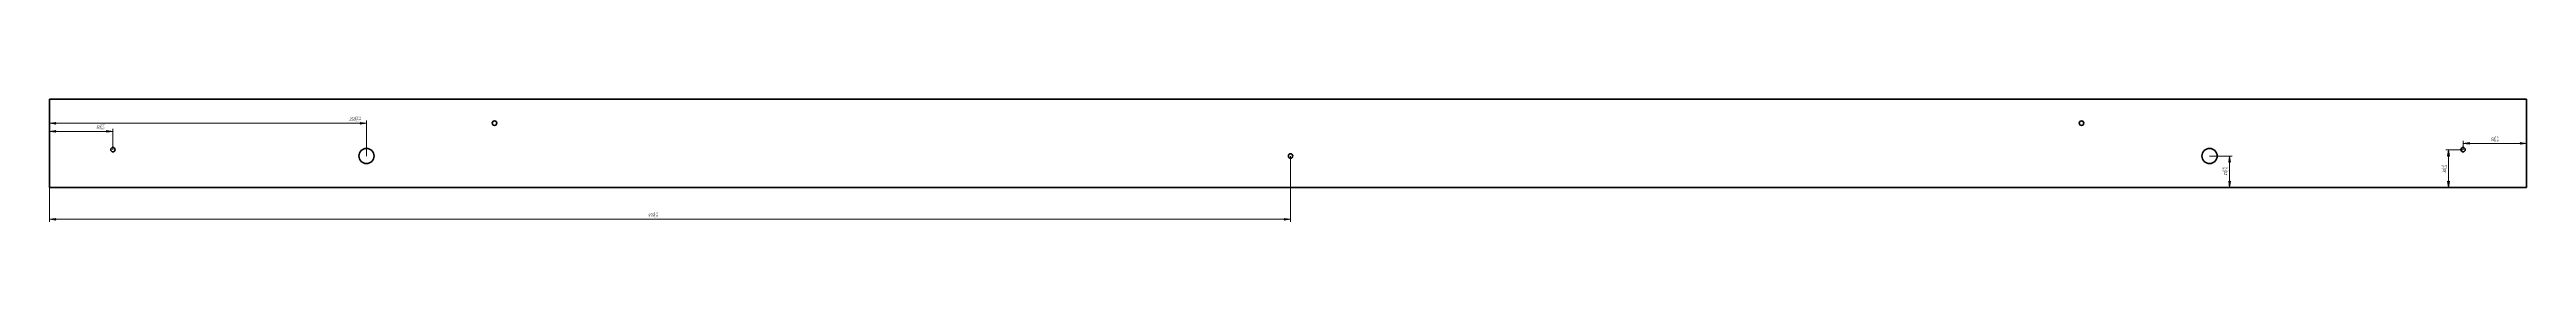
# Model space of a CAD drawing. Header units: millimetres. Extents: x -161 to 1793, y 172 to 269.
import ezdxf

# ---------------------------------------------------------------- set-up
doc = ezdxf.new("R2010")
doc.units = ezdxf.units.MM
for name, pattern in [('K5LT32777', [0]), ('K5LT_BASIC', [0]), ('K5LT_THIN', [0])]:
    doc.linetypes.add(name, pattern=pattern)
doc.layers.add('Системный слой', color=7, linetype='Continuous')
doc.styles.add('KDIMTEXTSTYLE', font='GOST_AU.SHX', dxfattribs={"width": 0.96, "oblique": 15, "height": 5})
doc.styles.add('KTEXTSTYLE', font='GOST_AU.SHX', dxfattribs={"width": 0.96, "height": 5})
doc.dimstyles.new('KDIMSTYLE (1.00)', dxfattribs={"dimtxt": 5, "dimasz": 1, "dimexe": 2, "dimexo": 0, "dimgap": 1, "dimtad": 1, "dimtxsty": 'KDIMTEXTSTYLE', "dimsah": 1, "dimcen": 0, "dimdle": 1, "dimadec": 0, "dimazin": 0, "dimtfac": 0.667, "dimtmove": 0, "dimatfit": 3, "dimfxl": 1, "dimtvp": 1, "dimtolj": 1, "dimtzin": 0, "dimarcsym": 0})

# ---------------------------------------------------------------- blocks, each defined once
blk = doc.blocks.new('U4')
at = {"layer": 'Системный слой'}
blk.add_hatch(color=7, dxfattribs=at).paths.add_polyline_path([(812.8, 173.7), (817.8, 174.3), (812.8, 175), (813.3, 174.3)])
at = {"layer": 'Системный слой', "color": 7, "linetype": 'K5LT32777', "lineweight": 18}
for p, q in [((813.3, 174.3), (812.8, 175)), ((812.8, 175), (817.8, 174.3)), ((817.8, 174.3), (812.8, 173.7)), ((812.8, 173.7), (813.3, 174.3)), ((817.8, 174.3), (816.8, 174.3))]:
    blk.add_line(p, q, dxfattribs=at)
at = {"layer": 'Системный слой', "color": 7, "linetype": 'K5LT_THIN', "lineweight": 18}
blk.add_line((817.8, 174.3), (815.8, 174.3), dxfattribs=at)
blk = doc.blocks.new('U5')
at = {"layer": 'Системный слой'}
blk.add_hatch(color=7, dxfattribs=at).paths.add_polyline_path([(-156.2, 175), (-161.2, 174.3), (-156.2, 173.7), (-156.7, 174.3)])
at = {"layer": 'Системный слой', "color": 7, "linetype": 'K5LT32777', "lineweight": 18}
for p, q in [((-161.2, 174.3), (-156.2, 175)), ((-156.2, 173.7), (-161.2, 174.3)), ((-161.2, 174.3), (-160.2, 174.3)), ((-156.2, 175), (-156.7, 174.3)), ((-156.7, 174.3), (-156.2, 173.7))]:
    blk.add_line(p, q, dxfattribs=at)
at = {"layer": 'Системный слой', "color": 7, "linetype": 'K5LT_THIN', "lineweight": 18}
blk.add_line((-161.2, 174.3), (-159.2, 174.3), dxfattribs=at)
blk = doc.blocks.new('D1')
at = {"layer": 'Системный слой', "color": 7, "linetype": 'K5LT_THIN', "lineweight": 18, "transparency": 16777216}
for p, q in [((817.8, 224.4), (817.8, 172.3)), ((-161.2, 199.4), (-161.2, 172.3))]:
    blk.add_line(p, q, dxfattribs=at)
at = {"transparency": 16777216}
blk.add_wipeout([(310.8, 175.3), (310.8, 179.7), (318.5, 179.7), (318.5, 175.3)], dxfattribs=at).dxf.layer = 'Системный слой'
at = {"layer": 'Системный слой', "color": 7, "linetype": 'K5LT_THIN', "lineweight": 18, "transparency": 16777216}
blk.add_line((-161.2, 174.3), (817.8, 174.3), dxfattribs=at)
at = {"color": 7, "transparency": 16777216, "char_height": 2.5, "attachment_point": 1, "style": 'KTEXTSTYLE'}
for s, insert in [('\\H3.5;\\W0.965;\\Q15;\\Q15;\\W0.930;\\H2.50;979', (310.8, 178.8)), ('\\H3.5;\\W0.965;\\Q15;\\Q15;\\W0.930;\\H1.63;1,15', (315.5, 179.8)), ('\\H3.5;\\W0.965;\\Q15;\\Q15;\\W0.930;\\H1.63;1,15', (315.5, 177.4)), ('\\H3.5;\\W0.965;\\Q15;\\Q0;\\W0.930;\\H2.50; ', (318.2, 178.8))]:
    blk.add_mtext(s, dxfattribs=dict(at, insert=insert))
blk = doc.blocks.new('KDIMARROW_00')
at = {"layer": 'Системный слой', "color": 0, "linetype": 'K5LT_THIN', "lineweight": 18}
blk.add_line((0, 0), (-1, 0), dxfattribs=at)
blk = doc.blocks.new('U7')
at = {"layer": 'Системный слой'}
blk.add_hatch(color=7, dxfattribs=at).paths.add_polyline_path([(-116.2, 243.2), (-111.2, 243.9), (-116.2, 244.6), (-115.7, 243.9)])
at = {"layer": 'Системный слой', "color": 7, "linetype": 'K5LT32777', "lineweight": 18}
for p, q in [((-115.7, 243.9), (-116.2, 244.6)), ((-116.2, 244.6), (-111.2, 243.9)), ((-111.2, 243.9), (-116.2, 243.2)), ((-116.2, 243.2), (-115.7, 243.9)), ((-111.2, 243.9), (-112.2, 243.9))]:
    blk.add_line(p, q, dxfattribs=at)
at = {"layer": 'Системный слой', "color": 7, "linetype": 'K5LT_THIN', "lineweight": 18}
blk.add_line((-111.2, 243.9), (-113.2, 243.9), dxfattribs=at)
blk = doc.blocks.new('U8')
at = {"layer": 'Системный слой'}
blk.add_hatch(color=7, dxfattribs=at).paths.add_polyline_path([(-156.2, 244.6), (-161.2, 243.9), (-156.2, 243.2), (-156.7, 243.9)])
at = {"layer": 'Системный слой', "color": 7, "linetype": 'K5LT32777', "lineweight": 18}
for p, q in [((-161.2, 243.9), (-156.2, 244.6)), ((-156.2, 243.2), (-161.2, 243.9)), ((-161.2, 243.9), (-160.2, 243.9)), ((-156.2, 244.6), (-156.7, 243.9)), ((-156.7, 243.9), (-156.2, 243.2))]:
    blk.add_line(p, q, dxfattribs=at)
at = {"layer": 'Системный слой', "color": 7, "linetype": 'K5LT_THIN', "lineweight": 18}
blk.add_line((-161.2, 243.9), (-159.2, 243.9), dxfattribs=at)
blk = doc.blocks.new('D2')
at = {"layer": 'Системный слой', "color": 7, "linetype": 'K5LT_THIN', "lineweight": 18, "transparency": 16777216}
blk.add_line((-161.2, 269.4), (-161.2, 241.9), dxfattribs=at)
at = {"transparency": 16777216}
blk.add_wipeout([(-124.5, 244.9), (-124.5, 249.3), (-118.1, 249.3), (-118.1, 244.9)], dxfattribs=at).dxf.layer = 'Системный слой'
at = {"layer": 'Системный слой', "color": 7, "linetype": 'K5LT_THIN', "lineweight": 18, "transparency": 16777216}
for p, q in [((-161.2, 243.9), (-111.2, 243.9)), ((-111.2, 229.4), (-111.2, 245.9))]:
    blk.add_line(p, q, dxfattribs=at)
at = {"color": 7, "transparency": 16777216, "char_height": 2.5, "attachment_point": 1, "style": 'KTEXTSTYLE'}
for s, insert in [('\\H3.5;\\W0.965;\\Q15;\\Q15;\\W0.930;\\H2.50;50', (-124.5, 248.4)), ('\\H3.5;\\W0.965;\\Q15;\\Q15;\\W0.930;\\H1.63;0,31', (-121.5, 249.4)), ('\\H3.5;\\W0.965;\\Q15;\\Q15;\\W0.930;\\H1.63;0,31', (-121.5, 246.9)), ('\\H3.5;\\W0.965;\\Q15;\\Q0;\\W0.930;\\H2.50; ', (-118.5, 248.4))]:
    blk.add_mtext(s, dxfattribs=dict(at, insert=insert))
blk = doc.blocks.new('U10')
at = {"layer": 'Системный слой'}
blk.add_hatch(color=7, dxfattribs=at).paths.add_polyline_path([(1747.8, 235), (1742.8, 234.4), (1747.8, 233.7), (1747.3, 234.4)])
at = {"layer": 'Системный слой', "color": 7, "linetype": 'K5LT32777', "lineweight": 18}
for p, q in [((1742.8, 234.4), (1747.8, 235)), ((1747.8, 235), (1747.3, 234.4)), ((1747.8, 233.7), (1742.8, 234.4)), ((1742.8, 234.4), (1743.8, 234.4)), ((1747.3, 234.4), (1747.8, 233.7))]:
    blk.add_line(p, q, dxfattribs=at)
at = {"layer": 'Системный слой', "color": 7, "linetype": 'K5LT_THIN', "lineweight": 18}
blk.add_line((1742.8, 234.4), (1744.8, 234.4), dxfattribs=at)
blk = doc.blocks.new('U11')
at = {"layer": 'Системный слой'}
blk.add_hatch(color=7, dxfattribs=at).paths.add_polyline_path([(1787.8, 233.7), (1792.8, 234.4), (1787.8, 235), (1788.3, 234.4)])
at = {"layer": 'Системный слой', "color": 7, "linetype": 'K5LT32777', "lineweight": 18}
for p, q in [((1788.3, 234.4), (1787.8, 235)), ((1787.8, 235), (1792.8, 234.4)), ((1792.8, 234.4), (1787.8, 233.7)), ((1787.8, 233.7), (1788.3, 234.4)), ((1792.8, 234.4), (1791.8, 234.4))]:
    blk.add_line(p, q, dxfattribs=at)
at = {"layer": 'Системный слой', "color": 7, "linetype": 'K5LT_THIN', "lineweight": 18}
blk.add_line((1792.8, 234.4), (1790.8, 234.4), dxfattribs=at)
blk = doc.blocks.new('D3')
at = {"layer": 'Системный слой', "color": 7, "linetype": 'K5LT_THIN', "lineweight": 18, "transparency": 16777216}
for p, q in [((1792.8, 269.4), (1792.8, 232.4)), ((1742.8, 229.4), (1742.8, 236.4))]:
    blk.add_line(p, q, dxfattribs=at)
at = {"transparency": 16777216}
blk.add_wipeout([(1764.5, 235.4), (1764.5, 239.8), (1770.9, 239.8), (1770.9, 235.4)], dxfattribs=at).dxf.layer = 'Системный слой'
at = {"layer": 'Системный слой', "color": 7, "linetype": 'K5LT_THIN', "lineweight": 18, "transparency": 16777216}
blk.add_line((1792.8, 234.4), (1742.8, 234.4), dxfattribs=at)
at = {"color": 7, "transparency": 16777216, "char_height": 2.5, "attachment_point": 1, "style": 'KTEXTSTYLE'}
for s, insert in [('\\H3.5;\\W0.965;\\Q15;\\Q15;\\W0.930;\\H2.50;50', (1764.5, 238.8)), ('\\H3.5;\\W0.965;\\Q15;\\Q15;\\W0.930;\\H1.63;0,31', (1767.5, 239.9)), ('\\H3.5;\\W0.965;\\Q15;\\Q15;\\W0.930;\\H1.63;0,31', (1767.5, 237.4)), ('\\H3.5;\\W0.965;\\Q15;\\Q0;\\W0.930;\\H2.50; ', (1770.5, 238.8))]:
    blk.add_mtext(s, dxfattribs=dict(at, insert=insert))
blk = doc.blocks.new('U13')
at = {"layer": 'Системный слой'}
blk.add_hatch(color=7, dxfattribs=at).paths.add_polyline_path([(1732, 224.4), (1731.3, 229.4), (1730.6, 224.4), (1731.3, 224.9)])
at = {"layer": 'Системный слой', "color": 7, "linetype": 'K5LT32777', "lineweight": 18}
for p, q in [((1730.6, 224.4), (1731.3, 229.4)), ((1731.3, 224.9), (1730.6, 224.4)), ((1731.3, 229.4), (1732, 224.4)), ((1731.3, 229.4), (1731.3, 228.4)), ((1732, 224.4), (1731.3, 224.9))]:
    blk.add_line(p, q, dxfattribs=at)
at = {"layer": 'Системный слой', "color": 7, "linetype": 'K5LT_THIN', "lineweight": 18}
blk.add_line((1731.3, 229.4), (1731.3, 227.4), dxfattribs=at)
blk = doc.blocks.new('U14')
at = {"layer": 'Системный слой'}
blk.add_hatch(color=7, dxfattribs=at).paths.add_polyline_path([(1730.6, 204.4), (1731.3, 199.4), (1732, 204.4), (1731.3, 203.9)])
at = {"layer": 'Системный слой', "color": 7, "linetype": 'K5LT32777', "lineweight": 18}
for p, q in [((1731.3, 199.4), (1730.6, 204.4)), ((1730.6, 204.4), (1731.3, 203.9)), ((1731.3, 203.9), (1732, 204.4)), ((1732, 204.4), (1731.3, 199.4)), ((1731.3, 199.4), (1731.3, 200.4))]:
    blk.add_line(p, q, dxfattribs=at)
at = {"layer": 'Системный слой', "color": 7, "linetype": 'K5LT_THIN', "lineweight": 18}
blk.add_line((1731.3, 199.4), (1731.3, 201.4), dxfattribs=at)
blk = doc.blocks.new('D4')
at = {"layer": 'Системный слой', "color": 7, "linetype": 'K5LT_THIN', "lineweight": 18, "transparency": 16777216}
for p, q in [((1742.8, 229.4), (1729.3, 229.4)), ((1792.8, 199.4), (1729.3, 199.4))]:
    blk.add_line(p, q, dxfattribs=at)
at = {"transparency": 16777216}
blk.add_wipeout([(1730.3, 210.8), (1725.9, 210.8), (1725.9, 217.6), (1730.3, 217.6)], dxfattribs=at).dxf.layer = 'Системный слой'
at = {"layer": 'Системный слой', "color": 7, "linetype": 'K5LT_THIN', "lineweight": 18, "transparency": 16777216}
blk.add_line((1731.3, 199.4), (1731.3, 229.4), dxfattribs=at)
at = {"color": 7, "transparency": 16777216, "char_height": 2.5, "attachment_point": 1, "rotation": 90, "style": 'KTEXTSTYLE'}
for s, insert in [('\\H3.5;\\W0.965;\\Q15;\\Q15;\\W0.930;\\H1.63;0,26', (1725.8, 213.8)), ('\\H3.5;\\W0.965;\\Q15;\\Q0;\\W0.930;\\H2.50; ', (1726.8, 217.3)), ('\\H3.5;\\W0.965;\\Q15;\\Q15;\\W0.930;\\H1.63;0,26', (1728.2, 213.8)), ('\\H3.5;\\W0.965;\\Q15;\\Q15;\\W0.930;\\H2.50;30', (1726.8, 210.8))]:
    blk.add_mtext(s, dxfattribs=dict(at, insert=insert))
blk = doc.blocks.new('U16')
at = {"layer": 'Системный слой'}
blk.add_hatch(color=7, dxfattribs=at).paths.add_polyline_path([(1559.2, 219.4), (1558.6, 224.4), (1557.9, 219.4), (1558.6, 219.9)])
at = {"layer": 'Системный слой', "color": 7, "linetype": 'K5LT32777', "lineweight": 18}
for p, q in [((1557.9, 219.4), (1558.6, 224.4)), ((1558.6, 219.9), (1557.9, 219.4)), ((1558.6, 224.4), (1559.2, 219.4)), ((1558.6, 224.4), (1558.6, 223.4)), ((1559.2, 219.4), (1558.6, 219.9))]:
    blk.add_line(p, q, dxfattribs=at)
at = {"layer": 'Системный слой', "color": 7, "linetype": 'K5LT_THIN', "lineweight": 18}
blk.add_line((1558.6, 224.4), (1558.6, 222.4), dxfattribs=at)
blk = doc.blocks.new('U17')
at = {"layer": 'Системный слой'}
blk.add_hatch(color=7, dxfattribs=at).paths.add_polyline_path([(1557.9, 204.4), (1558.6, 199.4), (1559.2, 204.4), (1558.6, 203.9)])
at = {"layer": 'Системный слой', "color": 7, "linetype": 'K5LT32777', "lineweight": 18}
for p, q in [((1558.6, 199.4), (1557.9, 204.4)), ((1557.9, 204.4), (1558.6, 203.9)), ((1558.6, 203.9), (1559.2, 204.4)), ((1559.2, 204.4), (1558.6, 199.4)), ((1558.6, 199.4), (1558.6, 200.4))]:
    blk.add_line(p, q, dxfattribs=at)
at = {"layer": 'Системный слой', "color": 7, "linetype": 'K5LT_THIN', "lineweight": 18}
blk.add_line((1558.6, 199.4), (1558.6, 201.4), dxfattribs=at)
blk = doc.blocks.new('D5')
at = {"transparency": 16777216}
blk.add_wipeout([(1557.6, 208.8), (1553.1, 208.8), (1553.1, 215.6), (1557.6, 215.6)], dxfattribs=at).dxf.layer = 'Системный слой'
at = {"layer": 'Системный слой', "color": 7, "linetype": 'K5LT_THIN', "lineweight": 18, "transparency": 16777216}
for p, q in [((1542.8, 224.4), (1560.6, 224.4)), ((1558.6, 199.4), (1558.6, 224.4)), ((1792.8, 199.4), (1556.6, 199.4))]:
    blk.add_line(p, q, dxfattribs=at)
at = {"color": 7, "transparency": 16777216, "char_height": 2.5, "attachment_point": 1, "rotation": 90, "style": 'KTEXTSTYLE'}
for s, insert in [('\\H3.5;\\W0.965;\\Q15;\\Q15;\\W0.930;\\H1.63;0,26', (1553.1, 211.8)), ('\\H3.5;\\W0.965;\\Q15;\\Q0;\\W0.930;\\H2.50; ', (1554.1, 215.3)), ('\\H3.5;\\W0.965;\\Q15;\\Q15;\\W0.930;\\H1.63;0,26', (1555.5, 211.8)), ('\\H3.5;\\W0.965;\\Q15;\\Q15;\\W0.930;\\H2.50;25', (1554.1, 208.8))]:
    blk.add_mtext(s, dxfattribs=dict(at, insert=insert))
blk = doc.blocks.new('U22')
at = {"layer": 'Системный слой'}
blk.add_hatch(color=7, dxfattribs=at).paths.add_polyline_path([(83.8, 249.7), (88.8, 250.4), (83.8, 251), (84.3, 250.4)])
at = {"layer": 'Системный слой', "color": 7, "linetype": 'K5LT32777', "lineweight": 18}
for p, q in [((84.3, 250.4), (83.8, 251)), ((83.8, 251), (88.8, 250.4)), ((88.8, 250.4), (83.8, 249.7)), ((83.8, 249.7), (84.3, 250.4)), ((88.8, 250.4), (87.8, 250.4))]:
    blk.add_line(p, q, dxfattribs=at)
at = {"layer": 'Системный слой', "color": 7, "linetype": 'K5LT_THIN', "lineweight": 18}
blk.add_line((88.8, 250.4), (86.8, 250.4), dxfattribs=at)
blk = doc.blocks.new('U23')
at = {"layer": 'Системный слой'}
blk.add_hatch(color=7, dxfattribs=at).paths.add_polyline_path([(-156.2, 251), (-161.2, 250.4), (-156.2, 249.7), (-156.7, 250.4)])
at = {"layer": 'Системный слой', "color": 7, "linetype": 'K5LT32777', "lineweight": 18}
for p, q in [((-161.2, 250.4), (-156.2, 251)), ((-156.2, 249.7), (-161.2, 250.4)), ((-161.2, 250.4), (-160.2, 250.4)), ((-156.2, 251), (-156.7, 250.4)), ((-156.7, 250.4), (-156.2, 249.7))]:
    blk.add_line(p, q, dxfattribs=at)
at = {"layer": 'Системный слой', "color": 7, "linetype": 'K5LT_THIN', "lineweight": 18}
blk.add_line((-161.2, 250.4), (-159.2, 250.4), dxfattribs=at)
blk = doc.blocks.new('D7')
at = {"layer": 'Системный слой', "color": 7, "linetype": 'K5LT_THIN', "lineweight": 18, "transparency": 16777216}
blk.add_line((-161.2, 234.4), (-161.2, 252.4), dxfattribs=at)
at = {"transparency": 16777216}
blk.add_wipeout([(75.1, 251.4), (75.1, 255.8), (84.1, 255.8), (84.1, 251.4)], dxfattribs=at).dxf.layer = 'Системный слой'
at = {"layer": 'Системный слой', "color": 7, "linetype": 'K5LT_THIN', "lineweight": 18, "transparency": 16777216}
for p, q in [((-161.2, 250.4), (88.8, 250.4)), ((88.8, 224.4), (88.8, 252.4))]:
    blk.add_line(p, q, dxfattribs=at)
at = {"color": 7, "transparency": 16777216, "char_height": 2.5, "attachment_point": 1, "style": 'KTEXTSTYLE'}
for s, insert in [('\\H3.5;\\W0.965;\\Q15;\\Q15;\\W0.930;\\H2.50;250', (75.1, 254.8)), ('\\H3.5;\\W0.965;\\Q15;\\Q15;\\W0.930;\\H1.63;0,575', (79.6, 255.9)), ('\\H3.5;\\W0.965;\\Q15;\\Q0;\\W0.930;\\H2.50; ', (83.8, 254.8)), ('\\H3.5;\\W0.965;\\Q15;\\Q15;\\W0.930;\\H1.63;0,575', (79.6, 253.4))]:
    blk.add_mtext(s, dxfattribs=dict(at, insert=insert))
blk = doc.blocks.new('U3')
at = {"layer": 'Системный слой'}
for name in ['U5', 'U4']:
    blk.add_blockref(name, (0, 0), dxfattribs=at)
at = {"layer": 'Системный слой', "color": 7}
dim = blk.add_linear_dim(base=(-161.213, 174.319), p1=(817.787, 224.364), p2=(-161.213, 199.364), text='\\H2.5;\\W0.925;\\Q0;\\H2.5;\\W0.925;\\Q0;\\Q15;\\W0.891;979\\A1;{\\H2.5;\\W0.925;\\Q0;\\Q0;\\W0.887;\\H1.67;\\S1,15^ 1,15;\\Q15;\\H2.50;\\Q15;\\H1.63; \\Q15;\\H2.50;}', dimstyle='KDIMSTYLE (1.00)', override={"dimexo": 0, "dimblk1": 'KDIMARROW_00', "dimblk2": 'KDIMARROW_00', "dimse1": 0, "dimse2": 0, "dimclrt": 7, "dimtolj": 1}, dxfattribs=at)
dim.commit()
dim.dimension.update_dxf_attribs({"geometry": 'D1', "text_midpoint": (314.787, 174.319), "dimtype": 160})
blk = doc.blocks.new('U6')
at = {"layer": 'Системный слой'}
for name in ['U8', 'U7']:
    blk.add_blockref(name, (0, 0), dxfattribs=at)
at = {"layer": 'Системный слой', "color": 7}
dim = blk.add_linear_dim(base=(-161.213, 243.893), p1=(-111.213, 229.364), p2=(-161.213, 269.364), text='\\H2.5;\\W0.925;\\Q0;\\H2.5;\\W0.925;\\Q0;\\Q15;\\W0.891;50\\A1;{\\H2.5;\\W0.925;\\Q0;\\Q0;\\W0.887;\\H1.67;\\S0,31^ 0,31;\\Q15;\\H2.50;\\Q15;\\H1.63; \\Q15;\\H2.50;}', dimstyle='KDIMSTYLE (1.00)', override={"dimexo": 0, "dimblk1": 'KDIMARROW_00', "dimblk2": 'KDIMARROW_00', "dimse1": 0, "dimse2": 0, "dimclrt": 7, "dimtolj": 1}, dxfattribs=at)
dim.commit()
dim.dimension.update_dxf_attribs({"geometry": 'D2', "text_midpoint": (-121.213, 243.893), "dimtype": 160})
blk = doc.blocks.new('U9')
at = {"layer": 'Системный слой'}
for name in ['U10', 'U11']:
    blk.add_blockref(name, (0, 0), dxfattribs=at)
at = {"layer": 'Системный слой', "color": 7}
dim = blk.add_linear_dim(base=(1792.787, 234.364), p1=(1742.787, 229.364), p2=(1792.787, 269.364), text='\\H2.5;\\W0.925;\\Q0;\\H2.5;\\W0.925;\\Q0;\\Q15;\\W0.891;50\\A1;{\\H2.5;\\W0.925;\\Q0;\\Q0;\\W0.887;\\H1.67;\\S0,31^ 0,31;\\Q15;\\H2.50;\\Q15;\\H1.63; \\Q15;\\H2.50;}', dimstyle='KDIMSTYLE (1.00)', override={"dimexo": 0, "dimblk1": 'KDIMARROW_00', "dimblk2": 'KDIMARROW_00', "dimse1": 0, "dimse2": 0, "dimclrt": 7, "dimtolj": 1}, dxfattribs=at)
dim.commit()
dim.dimension.update_dxf_attribs({"geometry": 'D3', "text_midpoint": (1767.787, 234.364), "dimtype": 160})
blk = doc.blocks.new('U12')
at = {"layer": 'Системный слой'}
for name in ['U13', 'U14']:
    blk.add_blockref(name, (0, 0), dxfattribs=at)
at = {"layer": 'Системный слой', "color": 7}
dim = blk.add_linear_dim(base=(1731.296, 199.364), p1=(1742.787, 229.364), p2=(1792.787, 199.364), angle=90, text='\\H2.5;\\W0.925;\\Q0;\\H2.5;\\W0.925;\\Q0;\\Q15;\\W0.891;30\\A1;{\\H2.5;\\W0.925;\\Q0;\\Q0;\\W0.887;\\H1.67;\\S0,26^ 0,26;\\Q15;\\H2.50;\\Q15;\\H1.63; \\Q15;\\H2.50;}', dimstyle='KDIMSTYLE (1.00)', override={"dimexo": 0, "dimblk1": 'KDIMARROW_00', "dimblk2": 'KDIMARROW_00', "dimse1": 0, "dimse2": 0, "dimclrt": 7, "dimtolj": 1}, dxfattribs=at)
dim.commit()
dim.dimension.update_dxf_attribs({"geometry": 'D4', "text_midpoint": (1731.296, 214.364), "dimtype": 160})
blk = doc.blocks.new('U15')
at = {"layer": 'Системный слой'}
for name in ['U16', 'U17']:
    blk.add_blockref(name, (0, 0), dxfattribs=at)
at = {"layer": 'Системный слой', "color": 7}
dim = blk.add_linear_dim(base=(1558.567, 199.364), p1=(1542.787, 224.364), p2=(1792.787, 199.364), angle=90, text='\\H2.5;\\W0.925;\\Q0;\\H2.5;\\W0.925;\\Q0;\\Q15;\\W0.891;25\\A1;{\\H2.5;\\W0.925;\\Q0;\\Q0;\\W0.887;\\H1.67;\\S0,26^ 0,26;\\Q15;\\H2.50;\\Q15;\\H1.63; \\Q15;\\H2.50;}', dimstyle='KDIMSTYLE (1.00)', override={"dimexo": 0, "dimblk1": 'KDIMARROW_00', "dimblk2": 'KDIMARROW_00', "dimse1": 0, "dimse2": 0, "dimclrt": 7, "dimtolj": 1}, dxfattribs=at)
dim.commit()
dim.dimension.update_dxf_attribs({"geometry": 'D5', "text_midpoint": (1558.567, 212.364), "dimtype": 160})
blk = doc.blocks.new('U21')
at = {"layer": 'Системный слой'}
for name in ['U23', 'U22']:
    blk.add_blockref(name, (0, 0), dxfattribs=at)
at = {"layer": 'Системный слой', "color": 7}
dim = blk.add_linear_dim(base=(-161.213, 250.364), p1=(88.787, 224.364), p2=(-161.213, 234.364), text='\\H2.5;\\W0.925;\\Q0;\\H2.5;\\W0.925;\\Q0;\\Q15;\\W0.891;250\\A1;{\\H2.5;\\W0.925;\\Q0;\\Q0;\\W0.887;\\H1.67;\\S0,575^ 0,575;\\Q15;\\H2.50;\\Q15;\\H1.63; \\Q15;\\H2.50;}', dimstyle='KDIMSTYLE (1.00)', override={"dimexo": 0, "dimblk1": 'KDIMARROW_00', "dimblk2": 'KDIMARROW_00', "dimse1": 0, "dimse2": 0, "dimclrt": 7, "dimtolj": 1}, dxfattribs=at)
dim.commit()
dim.dimension.update_dxf_attribs({"geometry": 'D7', "text_midpoint": (79.787, 250.364), "dimtype": 160})

msp = doc.modelspace()

# ---------------------------------------------------------------- linework, layer by layer
at = {"layer": 'Системный слой', "color": 250, "linetype": 'K5LT_BASIC', "lineweight": 60}
msp.add_line((-161.2, 199.4), (-161.2, 269.4), dxfattribs=at)
at = {"layer": 'Системный слой', "color": 3, "linetype": 'K5LT_BASIC', "lineweight": 60}
for p, q in [((-161.2, 269.4), (1792.8, 269.4)), ((-161.2, 199.4), (1792.8, 199.4))]:
    msp.add_line(p, q, dxfattribs=at)
at = {"layer": 'Системный слой', "color": 5, "linetype": 'K5LT_BASIC', "lineweight": 60}
msp.add_line((1792.8, 199.4), (1792.8, 269.4), dxfattribs=at)
at = {"layer": 'Системный слой', "color": 250, "linetype": 'K5LT_BASIC', "lineweight": 60}
for centre, radius in [((189.8, 250.4), 1.75), ((-111.2, 229.4), 1.75), ((88.8, 224.4), 6), ((817.8, 224.4), 1.75)]:
    msp.add_circle(centre, radius, dxfattribs=at)
at = {"layer": 'Системный слой', "color": 5, "linetype": 'K5LT_BASIC', "lineweight": 60}
for centre, radius in [((1441.8, 250.4), 1.75), ((1542.8, 224.4), 6), ((1742.8, 229.4), 1.75)]:
    msp.add_circle(centre, radius, dxfattribs=at)

# ---------------------------------------------------------------- next in the draw order: block references
at = {"layer": 'Системный слой'}
for name in ['U9', 'U3']:
    msp.add_blockref(name, (0, 0), dxfattribs=at)

# ---------------------------------------------------------------- next in the draw order: block references
for name in ['U6', 'U12']:
    msp.add_blockref(name, (0, 0), dxfattribs=at)

# ---------------------------------------------------------------- next in the draw order: block references
for name in ['U21', 'U15']:
    msp.add_blockref(name, (0, 0), dxfattribs=at)

doc.saveas('drawing.dxf')
